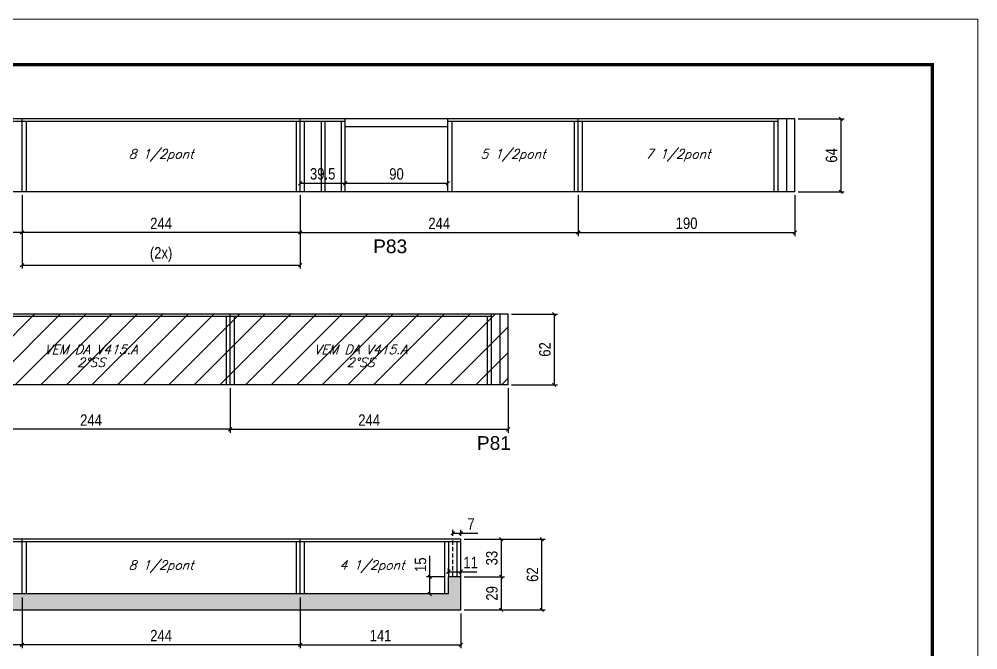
# Model space of a CAD drawing. Extents: x 3309 to 9590, y -2522 to 14608.
# Drawn here: x 7137 to 7978, y 9460 to 10014 of the extents above; entities that cross this region are included whole.
import ezdxf

# ---------------------------------------------------------------- set-up
doc = ezdxf.new("R2010")
doc.units = 0
doc.linetypes.add('DASHED', pattern=[0.75, 0.5, -0.25])
doc.linetypes.add('HIDDEN', pattern=[0.375, 0.25, -0.125])
for name, color, linetype in [('5', 5, 'Continuous'), ('COTA', 241, 'Continuous'), ('Painéis', 200, 'Continuous'), ('SARR_2.2x7', 40, 'Continuous'), ('SARR_3.5x7', 81, 'Continuous'), ('texto', 7, 'Continuous')]:
    doc.layers.add(name, color=color, linetype=linetype)
for name, color, linetype, lineweight in [('Folhas', 255, 'Continuous', 9), ('Hachura', 251, 'Continuous', 9), ('SARRAFO DE PRESSAO', 251, 'DASHED', 9)]:
    doc.layers.add(name, color=color, linetype=linetype, lineweight=lineweight)
doc.styles.add('COTA TECNICA', font='techl___.ttf', dxfattribs={"height": 10})
doc.styles.add('Romans', font='romans.shx')
doc.styles.get("Standard").update_dxf_attribs({"font": 'arial.ttf'})
doc.dimstyles.new('PAINEL', dxfattribs={"dimtxt": 10, "dimasz": 3, "dimexe": 3, "dimexo": 3, "dimgap": 3, "dimtad": 1, "dimdec": 1, "dimzin": 12, "dimdsep": 46, "dimtxsty": 'COTA TECNICA', "dimblk1": 'OBLIQUE', "dimblk2": 'OBLIQUE', "dimsah": 1, "dimcen": 0.9, "dimclrd": 4, "dimclre": 4, "dimclrt": 240, "dimadec": 1, "dimazin": 3, "dimtfac": 1, "dimtdec": 1, "dimtmove": 0, "dimatfit": 3, "dimfxl": 1, "dimtolj": 1, "dimtzin": 12, "dimarcsym": 0})

# ---------------------------------------------------------------- blocks, each defined once
blk = doc.blocks.new('9999999999')
at = {"layer": 'Folhas'}
blk.add_lwpolyline([(98138.98, 34190.21), (99623.98, 34190.21), (99623.98, 35240.21), (98138.98, 35240.21)], close=True, dxfattribs=at)
at = {"layer": 'Folhas', "color": 30, "const_width": 3}
blk.add_lwpolyline([(98213.98, 34230.21), (99583.98, 34230.21), (99583.98, 35200.21), (98213.98, 35200.21)], close=True, dxfattribs=at)
blk = doc.blocks.new('_Oblique')
at = {"color": 0, "linetype": 'ByBlock', "lineweight": -2}
blk.add_line((-0.5, -0.5), (0.5, 0.5), dxfattribs=at)
blk = doc.blocks.new('*D466')
at = {"layer": 'COTA', "color": 4, "linetype": 'ByBlock', "lineweight": -2, "transparency": 16777216}
for p, q in [((7139.4, 9859.03), (7139.4, 9823.29)), ((7383.4, 9859.03), (7383.4, 9823.29)), ((7383.4, 9826.29), (7139.4, 9826.29))]:
    blk.add_line(p, q, dxfattribs=at)
at = {"layer": 'Defpoints', "color": 0, "linetype": 'ByBlock', "transparency": 16777216}
for p in [(7139.4, 9862.03), (7383.4, 9862.03), (7139.4, 9826.29)]:
    blk.add_point(p, dxfattribs=at)
at = {"layer": 'COTA', "color": 4, "linetype": 'ByBlock', "lineweight": -2, "transparency": 16777216, "xscale": 3, "yscale": 3, "zscale": 3, "rotation": 180}
blk.add_blockref('_Oblique', (7139.4, 9826.29), dxfattribs=at)
at = {"layer": 'COTA', "color": 4, "linetype": 'ByBlock', "lineweight": -2, "transparency": 16777216, "xscale": 3, "yscale": 3, "zscale": 3}
blk.add_blockref('_Oblique', (7383.4, 9826.29), dxfattribs=at)
at = {"layer": 'COTA', "color": 240, "linetype": 'ByBlock', "transparency": 16777216, "insert": (7261.4, 9834.36), "char_height": 10, "attachment_point": 5, "style": 'COTA TECNICA'}
blk.add_mtext('\\A1;244', dxfattribs=at)
blk = doc.blocks.new('*D467')
at = {"layer": 'COTA', "color": 4, "linetype": 'ByBlock', "lineweight": -2, "transparency": 16777216}
for p, q in [((6895.4, 9859.03), (6895.4, 9823.29)), ((7139.4, 9859.03), (7139.4, 9823.29)), ((7139.4, 9826.29), (6895.4, 9826.29))]:
    blk.add_line(p, q, dxfattribs=at)
at = {"layer": 'Defpoints', "color": 0, "linetype": 'ByBlock', "transparency": 16777216}
for p in [(6895.4, 9862.03), (7139.4, 9862.03), (6895.4, 9826.29)]:
    blk.add_point(p, dxfattribs=at)
at = {"layer": 'COTA', "color": 4, "linetype": 'ByBlock', "lineweight": -2, "transparency": 16777216, "xscale": 3, "yscale": 3, "zscale": 3, "rotation": 180}
blk.add_blockref('_Oblique', (6895.4, 9826.29), dxfattribs=at)
at = {"layer": 'COTA', "color": 4, "linetype": 'ByBlock', "lineweight": -2, "transparency": 16777216, "xscale": 3, "yscale": 3, "zscale": 3}
blk.add_blockref('_Oblique', (7139.4, 9826.29), dxfattribs=at)
at = {"layer": 'COTA', "color": 240, "linetype": 'ByBlock', "transparency": 16777216, "insert": (7017.4, 9834.36), "char_height": 10, "attachment_point": 5, "style": 'COTA TECNICA'}
blk.add_mtext('\\A1;244', dxfattribs=at)
blk = doc.blocks.new('*D468')
at = {"layer": 'COTA', "color": 4, "lineweight": -2, "transparency": 16777216}
for p, q in [((7383.4, 9859.03), (7383.4, 9823.29)), ((7627.4, 9859.03), (7627.4, 9823.29)), ((7383.4, 9826.29), (7627.4, 9826.29))]:
    blk.add_line(p, q, dxfattribs=at)
at = {"layer": 'Defpoints', "color": 0, "transparency": 16777216}
for p in [(7383.4, 9862.03), (7627.4, 9862.03), (7627.4, 9826.29)]:
    blk.add_point(p, dxfattribs=at)
at = {"layer": 'COTA', "color": 4, "lineweight": -2, "transparency": 16777216, "xscale": 3, "yscale": 3, "zscale": 3, "rotation": 180}
blk.add_blockref('_Oblique', (7383.4, 9826.29), dxfattribs=at)
at = {"layer": 'COTA', "color": 4, "lineweight": -2, "transparency": 16777216, "xscale": 3, "yscale": 3, "zscale": 3}
blk.add_blockref('_Oblique', (7627.4, 9826.29), dxfattribs=at)
at = {"layer": 'COTA', "color": 240, "transparency": 16777216, "insert": (7505.4, 9834.36), "char_height": 10, "attachment_point": 5, "style": 'COTA TECNICA'}
blk.add_mtext('\\A1;244', dxfattribs=at)
blk = doc.blocks.new('*D469')
at = {"layer": 'COTA', "color": 4, "lineweight": -2, "transparency": 16777216}
for p, q in [((7139.4, 9859.03), (7139.4, 9794.82)), ((7383.4, 9859.03), (7383.4, 9794.82)), ((7139.4, 9797.82), (7383.4, 9797.82))]:
    blk.add_line(p, q, dxfattribs=at)
at = {"layer": 'Defpoints', "color": 0, "transparency": 16777216}
for p in [(7139.4, 9862.03), (7383.4, 9862.03), (7383.4, 9797.82)]:
    blk.add_point(p, dxfattribs=at)
at = {"layer": 'COTA', "color": 4, "lineweight": -2, "transparency": 16777216, "xscale": 3, "yscale": 3, "zscale": 3, "rotation": 180}
blk.add_blockref('_Oblique', (7139.4, 9797.82), dxfattribs=at)
at = {"layer": 'COTA', "color": 4, "lineweight": -2, "transparency": 16777216, "xscale": 3, "yscale": 3, "zscale": 3}
blk.add_blockref('_Oblique', (7383.4, 9797.82), dxfattribs=at)
at = {"layer": 'COTA', "color": 240, "transparency": 16777216, "insert": (7261.4, 9807.04), "char_height": 10, "attachment_point": 5, "style": 'COTA TECNICA'}
blk.add_mtext('\\A1;(2x)', dxfattribs=at)
blk = doc.blocks.new('*D470')
at = {"layer": 'COTA', "color": 4, "lineweight": -2, "transparency": 16777216}
for p, q in [((7820.4, 9926.03), (7860.7, 9926.03)), ((7857.7, 9926.03), (7857.7, 9862.03)), ((7820.4, 9862.03), (7860.7, 9862.03))]:
    blk.add_line(p, q, dxfattribs=at)
at = {"layer": 'Defpoints', "color": 0, "transparency": 16777216}
for p in [(7817.4, 9926.03), (7817.4, 9862.03), (7857.7, 9862.03)]:
    blk.add_point(p, dxfattribs=at)
at = {"layer": 'COTA', "color": 4, "lineweight": -2, "transparency": 16777216, "xscale": 3, "yscale": 3, "zscale": 3}
for p, rotation in [((7857.7, 9926.03), 90), ((7857.7, 9862.03), 270)]:
    blk.add_blockref('_Oblique', p, dxfattribs=dict(at, rotation=rotation))
at = {"layer": 'COTA', "color": 240, "transparency": 16777216, "insert": (7849.59, 9894.03), "char_height": 10, "attachment_point": 5, "rotation": 90, "style": 'COTA TECNICA'}
blk.add_mtext('\\A1;64', dxfattribs=at)
blk = doc.blocks.new('*D471')
at = {"layer": 'COTA', "color": 4, "lineweight": -2, "transparency": 16777216}
for p, q in [((7627.4, 9859.03), (7627.4, 9823.29)), ((7817.4, 9859.03), (7817.4, 9823.29)), ((7627.4, 9826.29), (7817.4, 9826.29))]:
    blk.add_line(p, q, dxfattribs=at)
at = {"layer": 'Defpoints', "color": 0, "transparency": 16777216}
for p in [(7627.4, 9862.03), (7817.4, 9862.03), (7817.4, 9826.29)]:
    blk.add_point(p, dxfattribs=at)
at = {"layer": 'COTA', "color": 4, "lineweight": -2, "transparency": 16777216, "xscale": 3, "yscale": 3, "zscale": 3, "rotation": 180}
blk.add_blockref('_Oblique', (7627.4, 9826.29), dxfattribs=at)
at = {"layer": 'COTA', "color": 4, "lineweight": -2, "transparency": 16777216, "xscale": 3, "yscale": 3, "zscale": 3}
blk.add_blockref('_Oblique', (7817.4, 9826.29), dxfattribs=at)
at = {"layer": 'COTA', "color": 240, "transparency": 16777216, "insert": (7722.4, 9834.42), "char_height": 10, "attachment_point": 5, "style": 'COTA TECNICA'}
blk.add_mtext('\\A1;190', dxfattribs=at)
blk = doc.blocks.new('*D474')
at = {"layer": 'COTA', "color": 4, "lineweight": -2, "transparency": 16777216}
for p, q in [((7383.4, 9865.03), (7383.4, 9872.55)), ((7383.4, 9869.55), (7422.9, 9869.55)), ((7422.9, 9865.03), (7422.9, 9872.55))]:
    blk.add_line(p, q, dxfattribs=at)
at = {"layer": 'Defpoints', "color": 0, "transparency": 16777216}
for p in [(7422.9, 9869.55), (7383.4, 9862.03), (7422.9, 9862.03)]:
    blk.add_point(p, dxfattribs=at)
at = {"layer": 'COTA', "color": 4, "lineweight": -2, "transparency": 16777216, "xscale": 3, "yscale": 3, "zscale": 3, "rotation": 180}
blk.add_blockref('_Oblique', (7383.4, 9869.55), dxfattribs=at)
at = {"layer": 'COTA', "color": 4, "lineweight": -2, "transparency": 16777216, "xscale": 3, "yscale": 3, "zscale": 3}
blk.add_blockref('_Oblique', (7422.9, 9869.55), dxfattribs=at)
at = {"layer": 'COTA', "color": 240, "transparency": 16777216, "insert": (7403.15, 9877.8), "char_height": 10, "attachment_point": 5, "style": 'COTA TECNICA'}
blk.add_mtext('\\A1;39.5', dxfattribs=at)
blk = doc.blocks.new('*D475')
at = {"layer": 'COTA', "color": 4, "lineweight": -2, "transparency": 16777216}
for p, q in [((7422.9, 9865.03), (7422.9, 9872.55)), ((7422.9, 9869.55), (7512.9, 9869.55)), ((7512.9, 9865.03), (7512.9, 9872.55))]:
    blk.add_line(p, q, dxfattribs=at)
at = {"layer": 'Defpoints', "color": 0, "transparency": 16777216}
for p in [(7512.9, 9869.55), (7422.9, 9862.03), (7512.9, 9862.03)]:
    blk.add_point(p, dxfattribs=at)
at = {"layer": 'COTA', "color": 4, "lineweight": -2, "transparency": 16777216, "xscale": 3, "yscale": 3, "zscale": 3, "rotation": 180}
blk.add_blockref('_Oblique', (7422.9, 9869.55), dxfattribs=at)
at = {"layer": 'COTA', "color": 4, "lineweight": -2, "transparency": 16777216, "xscale": 3, "yscale": 3, "zscale": 3}
blk.add_blockref('_Oblique', (7512.9, 9869.55), dxfattribs=at)
at = {"layer": 'COTA', "color": 240, "transparency": 16777216, "insert": (7467.9, 9877.68), "char_height": 10, "attachment_point": 5, "style": 'COTA TECNICA'}
blk.add_mtext('\\A1;90', dxfattribs=at)
blk = doc.blocks.new('*D476')
at = {"layer": 'COTA', "color": 4, "linetype": 'ByBlock', "lineweight": -2, "transparency": 16777216}
for p, q in [((7077.9, 9689.76), (7077.9, 9650.72)), ((7321.9, 9689.76), (7321.9, 9650.72)), ((7321.9, 9653.72), (7077.9, 9653.72))]:
    blk.add_line(p, q, dxfattribs=at)
at = {"layer": 'Defpoints', "color": 0, "linetype": 'ByBlock', "transparency": 16777216}
for p in [(7077.9, 9692.76), (7321.9, 9692.76), (7077.9, 9653.72)]:
    blk.add_point(p, dxfattribs=at)
at = {"layer": 'COTA', "color": 4, "linetype": 'ByBlock', "lineweight": -2, "transparency": 16777216, "xscale": 3, "yscale": 3, "zscale": 3, "rotation": 180}
blk.add_blockref('_Oblique', (7077.9, 9653.72), dxfattribs=at)
at = {"layer": 'COTA', "color": 4, "linetype": 'ByBlock', "lineweight": -2, "transparency": 16777216, "xscale": 3, "yscale": 3, "zscale": 3}
blk.add_blockref('_Oblique', (7321.9, 9653.72), dxfattribs=at)
at = {"layer": 'COTA', "color": 240, "linetype": 'ByBlock', "transparency": 16777216, "insert": (7199.9, 9661.8), "char_height": 10, "attachment_point": 5, "style": 'COTA TECNICA'}
blk.add_mtext('\\A1;244', dxfattribs=at)
blk = doc.blocks.new('*D478')
at = {"layer": 'COTA', "color": 4, "lineweight": -2, "transparency": 16777216}
for p, q in [((7321.9, 9689.76), (7321.9, 9650.72)), ((7565.91, 9689.76), (7565.91, 9650.72)), ((7321.9, 9653.72), (7565.91, 9653.72))]:
    blk.add_line(p, q, dxfattribs=at)
at = {"layer": 'Defpoints', "color": 0, "transparency": 16777216}
for p in [(7321.9, 9692.76), (7565.91, 9692.76), (7565.91, 9653.72)]:
    blk.add_point(p, dxfattribs=at)
at = {"layer": 'COTA', "color": 4, "lineweight": -2, "transparency": 16777216, "xscale": 3, "yscale": 3, "zscale": 3, "rotation": 180}
blk.add_blockref('_Oblique', (7321.9, 9653.72), dxfattribs=at)
at = {"layer": 'COTA', "color": 4, "lineweight": -2, "transparency": 16777216, "xscale": 3, "yscale": 3, "zscale": 3}
blk.add_blockref('_Oblique', (7565.91, 9653.72), dxfattribs=at)
at = {"layer": 'COTA', "color": 240, "transparency": 16777216, "insert": (7443.91, 9661.8), "char_height": 10, "attachment_point": 5, "style": 'COTA TECNICA'}
blk.add_mtext('\\A1;244', dxfattribs=at)
blk = doc.blocks.new('*D479')
at = {"layer": 'COTA', "color": 4, "lineweight": -2, "transparency": 16777216}
for p, q in [((7568.91, 9754.76), (7609.21, 9754.76)), ((7606.21, 9754.76), (7606.21, 9692.76)), ((7568.91, 9692.76), (7609.21, 9692.76))]:
    blk.add_line(p, q, dxfattribs=at)
at = {"layer": 'Defpoints', "color": 0, "transparency": 16777216}
for p in [(7565.91, 9754.76), (7565.91, 9692.76), (7606.21, 9692.76)]:
    blk.add_point(p, dxfattribs=at)
at = {"layer": 'COTA', "color": 4, "lineweight": -2, "transparency": 16777216, "xscale": 3, "yscale": 3, "zscale": 3}
for p, rotation in [((7606.21, 9754.76), 90), ((7606.21, 9692.76), 270)]:
    blk.add_blockref('_Oblique', p, dxfattribs=dict(at, rotation=rotation))
at = {"layer": 'COTA', "color": 240, "transparency": 16777216, "insert": (7598.11, 9723.76), "char_height": 10, "attachment_point": 5, "rotation": 90, "style": 'COTA TECNICA'}
blk.add_mtext('\\A1;62', dxfattribs=at)
blk = doc.blocks.new('*D482')
at = {"layer": 'COTA', "color": 4, "linetype": 'ByBlock', "lineweight": -2, "transparency": 16777216}
for p, q in [((7139.4, 9506.26), (7139.4, 9461.66)), ((7383.4, 9506.26), (7383.4, 9461.66)), ((7383.4, 9464.66), (7139.4, 9464.66))]:
    blk.add_line(p, q, dxfattribs=at)
at = {"layer": 'Defpoints', "color": 0, "linetype": 'ByBlock', "transparency": 16777216}
for p in [(7139.4, 9509.26), (7383.4, 9509.26), (7139.4, 9464.66)]:
    blk.add_point(p, dxfattribs=at)
at = {"layer": 'COTA', "color": 4, "linetype": 'ByBlock', "lineweight": -2, "transparency": 16777216, "xscale": 3, "yscale": 3, "zscale": 3, "rotation": 180}
blk.add_blockref('_Oblique', (7139.4, 9464.66), dxfattribs=at)
at = {"layer": 'COTA', "color": 4, "linetype": 'ByBlock', "lineweight": -2, "transparency": 16777216, "xscale": 3, "yscale": 3, "zscale": 3}
blk.add_blockref('_Oblique', (7383.4, 9464.66), dxfattribs=at)
at = {"layer": 'COTA', "color": 240, "linetype": 'ByBlock', "transparency": 16777216, "insert": (7261.4, 9472.73), "char_height": 10, "attachment_point": 5, "style": 'COTA TECNICA'}
blk.add_mtext('\\A1;244', dxfattribs=at)
blk = doc.blocks.new('*D483')
at = {"layer": 'COTA', "color": 4, "linetype": 'ByBlock', "lineweight": -2, "transparency": 16777216}
for p, q in [((7139.4, 9506.26), (7139.4, 9461.66)), ((6895.4, 9492.26), (6895.4, 9461.66)), ((7139.4, 9464.66), (6895.4, 9464.66))]:
    blk.add_line(p, q, dxfattribs=at)
at = {"layer": 'Defpoints', "color": 0, "linetype": 'ByBlock', "transparency": 16777216}
for p in [(7139.4, 9509.26), (6895.4, 9495.26), (6895.4, 9464.66)]:
    blk.add_point(p, dxfattribs=at)
at = {"layer": 'COTA', "color": 4, "linetype": 'ByBlock', "lineweight": -2, "transparency": 16777216, "xscale": 3, "yscale": 3, "zscale": 3, "rotation": 180}
blk.add_blockref('_Oblique', (6895.4, 9464.66), dxfattribs=at)
at = {"layer": 'COTA', "color": 4, "linetype": 'ByBlock', "lineweight": -2, "transparency": 16777216, "xscale": 3, "yscale": 3, "zscale": 3}
blk.add_blockref('_Oblique', (7139.4, 9464.66), dxfattribs=at)
at = {"layer": 'COTA', "color": 240, "linetype": 'ByBlock', "transparency": 16777216, "insert": (7017.4, 9472.73), "char_height": 10, "attachment_point": 5, "style": 'COTA TECNICA'}
blk.add_mtext('\\A1;244', dxfattribs=at)
blk = doc.blocks.new('*D484')
at = {"layer": 'COTA', "color": 4, "lineweight": -2, "transparency": 16777216}
for p, q in [((7383.4, 9506.26), (7383.4, 9461.66)), ((7524.4, 9492.26), (7524.4, 9461.66)), ((7383.4, 9464.66), (7524.4, 9464.66))]:
    blk.add_line(p, q, dxfattribs=at)
at = {"layer": 'Defpoints', "color": 0, "transparency": 16777216}
for p in [(7383.4, 9509.26), (7524.4, 9495.26), (7524.4, 9464.66)]:
    blk.add_point(p, dxfattribs=at)
at = {"layer": 'COTA', "color": 4, "lineweight": -2, "transparency": 16777216, "xscale": 3, "yscale": 3, "zscale": 3, "rotation": 180}
blk.add_blockref('_Oblique', (7383.4, 9464.66), dxfattribs=at)
at = {"layer": 'COTA', "color": 4, "lineweight": -2, "transparency": 16777216, "xscale": 3, "yscale": 3, "zscale": 3}
blk.add_blockref('_Oblique', (7524.4, 9464.66), dxfattribs=at)
at = {"layer": 'COTA', "color": 240, "transparency": 16777216, "insert": (7453.9, 9472.73), "char_height": 10, "attachment_point": 5, "style": 'COTA TECNICA'}
blk.add_mtext('\\A1;141', dxfattribs=at)
blk = doc.blocks.new('*D485')
at = {"layer": 'COTA', "color": 4, "lineweight": -2, "transparency": 16777216}
for p, q in [((7527.4, 9557.26), (7562.76, 9557.26)), ((7559.76, 9557.26), (7559.76, 9524.26)), ((7527.4, 9524.26), (7562.76, 9524.26))]:
    blk.add_line(p, q, dxfattribs=at)
at = {"layer": 'Defpoints', "color": 0, "transparency": 16777216}
for p in [(7524.4, 9557.26), (7524.4, 9524.26), (7559.76, 9524.26)]:
    blk.add_point(p, dxfattribs=at)
at = {"layer": 'COTA', "color": 4, "lineweight": -2, "transparency": 16777216, "xscale": 3, "yscale": 3, "zscale": 3}
for p, rotation in [((7559.76, 9557.26), 90), ((7559.76, 9524.26), 270)]:
    blk.add_blockref('_Oblique', p, dxfattribs=dict(at, rotation=rotation))
at = {"layer": 'COTA', "color": 240, "transparency": 16777216, "insert": (7551.54, 9540.76), "char_height": 10, "attachment_point": 5, "rotation": 90, "style": 'COTA TECNICA'}
blk.add_mtext('\\A1;33', dxfattribs=at)
blk = doc.blocks.new('*D486')
at = {"layer": 'COTA', "color": 4, "lineweight": -2, "transparency": 16777216}
for p, q in [((7527.4, 9524.26), (7562.76, 9524.26)), ((7559.76, 9524.26), (7559.76, 9495.26)), ((7527.4, 9495.26), (7562.76, 9495.26))]:
    blk.add_line(p, q, dxfattribs=at)
at = {"layer": 'Defpoints', "color": 0, "transparency": 16777216}
for p in [(7524.4, 9524.26), (7524.4, 9495.26), (7559.76, 9495.26)]:
    blk.add_point(p, dxfattribs=at)
at = {"layer": 'COTA', "color": 4, "lineweight": -2, "transparency": 16777216, "xscale": 3, "yscale": 3, "zscale": 3}
for p, rotation in [((7559.76, 9524.26), 90), ((7559.76, 9495.26), 270)]:
    blk.add_blockref('_Oblique', p, dxfattribs=dict(at, rotation=rotation))
at = {"layer": 'COTA', "color": 240, "transparency": 16777216, "insert": (7551.68, 9509.76), "char_height": 10, "attachment_point": 5, "rotation": 90, "style": 'COTA TECNICA'}
blk.add_mtext('\\A1;29', dxfattribs=at)
blk = doc.blocks.new('*D487')
at = {"layer": 'COTA', "color": 4, "lineweight": -2, "transparency": 16777216}
for p, q in [((7527.4, 9557.26), (7598.34, 9557.26)), ((7595.34, 9495.26), (7595.34, 9557.26)), ((7527.4, 9495.26), (7598.34, 9495.26))]:
    blk.add_line(p, q, dxfattribs=at)
at = {"layer": 'Defpoints', "color": 0, "transparency": 16777216}
for p in [(7524.4, 9557.26), (7595.34, 9557.26), (7524.4, 9495.26)]:
    blk.add_point(p, dxfattribs=at)
at = {"layer": 'COTA', "color": 4, "lineweight": -2, "transparency": 16777216, "xscale": 3, "yscale": 3, "zscale": 3}
for p, rotation in [((7595.34, 9557.26), 90), ((7595.34, 9495.26), 270)]:
    blk.add_blockref('_Oblique', p, dxfattribs=dict(at, rotation=rotation))
at = {"layer": 'COTA', "color": 240, "transparency": 16777216, "insert": (7587.24, 9526.26), "char_height": 10, "attachment_point": 5, "rotation": 90, "style": 'COTA TECNICA'}
blk.add_mtext('\\A1;62', dxfattribs=at)
blk = doc.blocks.new('*D490')
at = {"layer": 'COTA', "color": 4, "lineweight": -2, "transparency": 16777216}
for p, q in [((7517.4, 9560.26), (7517.4, 9565.61)), ((7517.4, 9562.61), (7524.4, 9562.61)), ((7524.4, 9560.26), (7524.4, 9565.61)), ((7524.4, 9562.61), (7539.13, 9562.61))]:
    blk.add_line(p, q, dxfattribs=at)
at = {"layer": 'Defpoints', "color": 0, "transparency": 16777216}
for p in [(7524.4, 9562.61), (7517.4, 9557.26), (7524.4, 9557.26)]:
    blk.add_point(p, dxfattribs=at)
at = {"layer": 'COTA', "color": 4, "lineweight": -2, "transparency": 16777216, "xscale": 3, "yscale": 3, "zscale": 3, "rotation": 180}
blk.add_blockref('_Oblique', (7517.4, 9562.61), dxfattribs=at)
at = {"layer": 'COTA', "color": 4, "lineweight": -2, "transparency": 16777216, "xscale": 3, "yscale": 3, "zscale": 3}
blk.add_blockref('_Oblique', (7524.4, 9562.61), dxfattribs=at)
at = {"layer": 'COTA', "color": 240, "transparency": 16777216, "insert": (7533.27, 9570.68), "char_height": 10, "attachment_point": 5, "style": 'COTA TECNICA'}
blk.add_mtext('\\A1;7', dxfattribs=at)
blk = doc.blocks.new('*D491')
at = {"layer": 'COTA', "color": 4, "lineweight": -2, "transparency": 16777216}
for p, q in [((7497.1, 9524.26), (7497.1, 9542.63)), ((7510.4, 9524.26), (7494.1, 9524.26)), ((7497.1, 9509.26), (7497.1, 9524.26)), ((7510.4, 9509.26), (7494.1, 9509.26))]:
    blk.add_line(p, q, dxfattribs=at)
at = {"layer": 'Defpoints', "color": 0, "transparency": 16777216}
for p in [(7497.1, 9524.26), (7513.4, 9524.26), (7513.4, 9509.26)]:
    blk.add_point(p, dxfattribs=at)
at = {"layer": 'COTA', "color": 4, "lineweight": -2, "transparency": 16777216, "xscale": 3, "yscale": 3, "zscale": 3}
for p, rotation in [((7497.1, 9524.26), 90), ((7497.1, 9509.26), 270)]:
    blk.add_blockref('_Oblique', p, dxfattribs=dict(at, rotation=rotation))
at = {"layer": 'COTA', "color": 240, "transparency": 16777216, "insert": (7488.99, 9534.95), "char_height": 10, "attachment_point": 5, "rotation": 90, "style": 'COTA TECNICA'}
blk.add_mtext('\\A1;15', dxfattribs=at)
blk = doc.blocks.new('*D492')
at = {"layer": 'COTA', "color": 4, "lineweight": -2, "transparency": 16777216}
for p, q in [((7513.4, 9527.26), (7513.4, 9531.8)), ((7513.4, 9528.8), (7524.4, 9528.8)), ((7524.4, 9527.26), (7524.4, 9531.8)), ((7524.4, 9528.8), (7538.49, 9528.8))]:
    blk.add_line(p, q, dxfattribs=at)
at = {"layer": 'Defpoints', "color": 0, "transparency": 16777216}
for p in [(7524.4, 9528.8), (7513.4, 9524.26), (7524.4, 9524.26)]:
    blk.add_point(p, dxfattribs=at)
at = {"layer": 'COTA', "color": 4, "lineweight": -2, "transparency": 16777216, "xscale": 3, "yscale": 3, "zscale": 3, "rotation": 180}
blk.add_blockref('_Oblique', (7513.4, 9528.8), dxfattribs=at)
at = {"layer": 'COTA', "color": 4, "lineweight": -2, "transparency": 16777216, "xscale": 3, "yscale": 3, "zscale": 3}
blk.add_blockref('_Oblique', (7524.4, 9528.8), dxfattribs=at)
at = {"layer": 'COTA', "color": 240, "transparency": 16777216, "insert": (7532.94, 9536.86), "char_height": 10, "attachment_point": 5, "style": 'COTA TECNICA'}
blk.add_mtext('\\A1;11', dxfattribs=at)

msp = doc.modelspace()

# ---------------------------------------------------------------- hatches: boundary and pattern name
at = {"layer": 'COTA'}
h = msp.add_hatch(dxfattribs=at)
h.set_pattern_fill('AR-CONC', color=256, scale=0.03)
h.set_pattern_definition([(50, (0, -44.7852), (5.46554, -0.4781726), [0.5715, -6.2865]), (355, (0, -44.785), (-1.0573026, 5.7317054), [0.4572, -5.0292175]), (100.451445, (0.4555, -44.825), (4.4082374, 5.2535326), [0.4857003, -5.3427073]), (46.1842, (0, -43.261), (8.1323712, -1.26127), [0.85725, -9.42975]), (96.63556, (0.678, -43.366), (7.122124, 7.4227837), [0.7285507, -8.014068]), (351.18415, (0, -43.261), (7.122124, 7.422784), [0.685799, -7.543792]), (21, (0.762, -43.6422), (4.5484317, -3.067956), [0.5715, -6.2865]), (326, (0.762, -43.642), (1.8540609, 5.525639), [0.4572, -5.0292]), (71.451445, (1.141, -43.898), (6.4024926, 2.457683), [0.4857003, -5.3426981]), (37.5, (0, -44.7852), (0.0926581, 2.53665117), [0, -4.96824, 0, -5.1054, 0, -5.04825]), (7.5, (0, -44.7852), (2.0045899, 3.00541724), [0, -2.91084, 0, -4.85394, 0, -1.92405]), (327.5, (-1.6993, -44.7852), (4.06771786, -0.17186232), [0, -1.905, 0, -5.9436, 0, -7.8867]), (317.5, (-2.4613, -44.7852), (4.4438754, 0.7627947), [0, -2.4765, 0, -3.94716, 0, -5.6007])])
h.paths.add_polyline_path([(6895.4, 9509.26), (6895.4, 9495.26), (7524.4, 9495.26), (7524.4, 9524.26), (7513.4, 9524.26), (7513.4, 9509.26)])
at = {"layer": 'Hachura', "linetype": 'ByBlock'}
h = msp.add_hatch(dxfattribs=at)
h.set_pattern_fill('ANSI31', color=256, scale=5)
h.paths.add_polyline_path([(7077.9, 9754.76), (7077.9, 9692.76), (7321.9, 9692.76), (7321.9, 9754.76)])
h.paths.add_polyline_path([(7321.9, 9754.76), (7321.9, 9692.76), (7565.91, 9692.76), (7565.91, 9754.76)])

# ---------------------------------------------------------------- linework, layer by layer
at = {"layer": 'COTA'}
for p, q in [((7524.4, 9495.26), (7524.4, 9524.26)), ((6895.4, 9495.26), (7524.4, 9495.26))]:
    msp.add_line(p, q, dxfattribs=at)
at = {"layer": 'Painéis', "linetype": 'ByBlock'}
for p, q in [((7817.4, 9926.03), (6895.4, 9926.03)), ((7139.4, 9862.03), (7139.4, 9926.03)), ((7383.4, 9862.03), (7383.4, 9926.03)), ((7627.4, 9862.03), (7627.4, 9926.03)), ((7817.4, 9862.03), (7817.4, 9926.03)), ((7817.4, 9862.03), (6895.4, 9862.03)), ((7565.91, 9754.76), (6895.4, 9754.76)), ((7321.9, 9692.76), (7321.9, 9754.76)), ((7565.91, 9692.76), (7565.91, 9754.76)), ((7565.91, 9692.76), (6906.4, 9692.76)), ((7524.4, 9557.26), (6895.4, 9557.26)), ((7139.4, 9509.26), (7139.4, 9557.26)), ((7383.4, 9509.26), (7383.4, 9557.26)), ((7524.4, 9524.26), (7524.4, 9557.26)), ((7524.4, 9524.26), (7513.4, 9524.26)), ((7513.4, 9509.26), (7513.4, 9524.26)), ((7513.4, 9509.26), (6895.4, 9509.26))]:
    msp.add_line(p, q, dxfattribs=at)
at = {"layer": 'SARR_2.2x7', "linetype": 'Continuous'}
for p, q in [((7139.4, 9923.83), (6990.4, 9923.83)), ((7383.4, 9923.83), (7139.4, 9923.83)), ((7422.9, 9923.83), (7383.4, 9923.83)), ((7627.4, 9923.83), (7512.9, 9923.83)), ((7802.4, 9923.83), (7627.4, 9923.83)), ((7810.4, 9862.03), (7810.4, 9926.03)), ((7512.9, 9919.03), (7422.9, 9919.03)), ((7321.9, 9752.56), (7077.9, 9752.56)), ((7550.91, 9752.56), (7321.9, 9752.56)), ((7558.91, 9692.76), (7558.91, 9754.76)), ((7139.4, 9555.06), (6910.4, 9555.06)), ((7383.4, 9555.06), (7139.4, 9555.06)), ((7524.4, 9555.06), (7383.4, 9555.06))]:
    msp.add_line(p, q, dxfattribs=at)
at = {"layer": 'SARR_2.2x7', "linetype": 'HIDDEN', "ltscale": 15}
msp.add_line((7517.4, 9524.26), (7517.4, 9557.26), dxfattribs=at)
at = {"layer": 'SARR_3.5x7'}
for p, q in [((7142.9, 9923.83), (7142.9, 9862.03)), ((7379.9, 9923.83), (7379.9, 9862.03)), ((7386.9, 9923.83), (7386.9, 9862.03)), ((7401.7, 9923.83), (7401.7, 9862.03)), ((7405.2, 9862.03), (7405.2, 9923.83)), ((7419.4, 9923.83), (7419.4, 9862.03)), ((7422.9, 9862.03), (7422.9, 9926.03)), ((7512.9, 9862.03), (7512.9, 9926.03)), ((7516.4, 9923.83), (7516.4, 9862.03)), ((7623.9, 9923.83), (7623.9, 9862.03)), ((7630.9, 9923.83), (7630.9, 9862.03)), ((7798.9, 9923.83), (7798.9, 9862.03)), ((7802.4, 9926.03), (7802.4, 9862.03)), ((7318.4, 9752.56), (7318.4, 9692.76)), ((7325.4, 9752.56), (7325.4, 9692.76)), ((7547.41, 9752.56), (7547.41, 9692.76)), ((7550.91, 9754.76), (7550.91, 9692.76)), ((7142.9, 9555.06), (7142.9, 9509.26)), ((7379.9, 9555.06), (7379.9, 9509.26)), ((7386.9, 9555.06), (7386.9, 9509.26)), ((7509.9, 9555.06), (7509.9, 9509.26)), ((7513.4, 9555.06), (7513.4, 9524.26)), ((7520.9, 9555.06), (7520.9, 9524.26))]:
    msp.add_line(p, q, dxfattribs=at)

# ---------------------------------------------------------------- block references
at = {"layer": 'SARRAFO DE PRESSAO', "color": 6, "linetype": 'ByBlock'}
msp.add_blockref('9999999999', (-91646.11, -25226.65), dxfattribs=at)

# ---------------------------------------------------------------- texts
at = {"layer": '5', "linetype": 'Continuous'}
for s, p in [('P83', (7447.43, 9808.28)), ('P81', (7538.44, 9635.71))]:
    msp.add_text(s, height=12, rotation=359.99996, dxfattribs=at).set_placement(p)
at = {"layer": 'texto', "color": 2, "char_height": 8, "attachment_point": 5, "style": 'Romans'}
for s, insert in [('{\\Q19;\\C256;8 1/2pont}', (7261.4, 9894.03)), ('{\\Q19;\\C256;5 1/2pont}', (7570.15, 9894.03)), ('{\\Q19;\\C256;7 1/2pont}', (7714.9, 9894.03)), ('{\\Q19;\\C256;VEM DA V415.A}', (7199.9, 9723.76)), ('{\\Q19;\\C256;VEM DA V415.A}', (7436.41, 9723.76)), ('{\\Q19;\\C256;2°SS}', (7199.9, 9712.48)), ('{\\Q19;\\C256;2°SS}', (7436.41, 9712.48)), ('{\\Q19;\\C256;8 1/2pont}', (7261.4, 9533.26)), ('{\\Q19;\\C256;4 1/2pont}', (7446.4, 9533.26))]:
    msp.add_mtext(s, dxfattribs=dict(at, insert=insert))

# ---------------------------------------------------------------- dimensions: what is measured, and where the dimension line sits
at = {"layer": 'COTA'}
for base, p1, p2, picture, middle in [((7857.7, 9862.03), (7817.4, 9926.03), (7817.4, 9862.03), '*D470', (7849.59, 9894.03)), ((7606.21, 9692.76), (7565.91, 9754.76), (7565.91, 9692.76), '*D479', (7598.11, 9723.76)), ((7559.76, 9524.26), (7524.4, 9557.26), (7524.4, 9524.26), '*D485', (7551.54, 9540.76)), ((7595.34, 9557.26), (7524.4, 9495.26), (7524.4, 9557.26), '*D487', (7587.24, 9526.26)), ((7497.1, 9524.26), (7513.4, 9509.26), (7513.4, 9524.26), '*D491', (7488.99, 9534.95)), ((7559.76, 9495.26), (7524.4, 9524.26), (7524.4, 9495.26), '*D486', (7551.68, 9509.76))]:
    dim = msp.add_linear_dim(base=base, p1=p1, p2=p2, angle=90, dimstyle='PAINEL', dxfattribs=at)
    dim.commit()
    dim.dimension.update_dxf_attribs({"geometry": picture, "text_midpoint": middle})
for base, p1, p2, picture, middle in [((7422.9, 9869.55), (7383.4, 9862.03), (7422.9, 9862.03), '*D474', (7403.15, 9877.8)), ((7627.4, 9826.29), (7383.4, 9862.03), (7627.4, 9862.03), '*D468', (7505.4, 9834.36)), ((7817.4, 9826.29), (7627.4, 9862.03), (7817.4, 9862.03), '*D471', (7722.4, 9834.42)), ((7565.91, 9653.72), (7321.9, 9692.76), (7565.91, 9692.76), '*D478', (7443.91, 9661.8)), ((7524.4, 9562.61), (7517.4, 9557.26), (7524.4, 9557.26), '*D490', (7533.27, 9570.68)), ((7524.4, 9528.8), (7513.4, 9524.26), (7524.4, 9524.26), '*D492', (7532.94, 9536.86)), ((7524.4, 9464.66), (7383.4, 9509.26), (7524.4, 9495.26), '*D484', (7453.9, 9472.73))]:
    dim = msp.add_linear_dim(base=base, p1=p1, p2=p2, dimstyle='PAINEL', dxfattribs=at)
    dim.commit()
    dim.dimension.update_dxf_attribs({"geometry": picture, "text_midpoint": middle})
dim = msp.add_linear_dim(base=(7512.9, 9869.55), p1=(7422.9, 9862.03), p2=(7512.9, 9862.03), dimstyle='PAINEL', override={"dimtmove": 1}, dxfattribs=at)
dim.commit()
dim.dimension.update_dxf_attribs({"geometry": '*D475', "text_midpoint": (7467.9, 9877.68)})
at = {"layer": 'COTA', "linetype": 'ByBlock'}
for base, p1, p2, picture, middle in [((6895.4, 9826.29), (7139.4, 9862.03), (6895.4, 9862.03), '*D467', (7017.4, 9834.36)), ((6895.4, 9464.66), (7139.4, 9509.26), (6895.4, 9495.26), '*D483', (7017.4, 9472.73))]:
    dim = msp.add_linear_dim(base=base, p1=p1, p2=p2, angle=180, dimstyle='PAINEL', override={"dimtmove": 1}, dxfattribs=at)
    dim.commit()
    dim.dimension.update_dxf_attribs({"geometry": picture, "text_midpoint": middle})
for base, p1, p2, picture, middle in [((7139.4, 9826.29), (7383.4, 9862.03), (7139.4, 9862.03), '*D466', (7261.4, 9834.36)), ((7077.9, 9653.72), (7321.9, 9692.76), (7077.9, 9692.76), '*D476', (7199.9, 9661.8)), ((7139.4, 9464.66), (7383.4, 9509.26), (7139.4, 9509.26), '*D482', (7261.4, 9472.73))]:
    dim = msp.add_linear_dim(base=base, p1=p1, p2=p2, angle=180, dimstyle='PAINEL', dxfattribs=at)
    dim.commit()
    dim.dimension.update_dxf_attribs({"geometry": picture, "text_midpoint": middle})
at = {"layer": 'COTA'}
dim = msp.add_linear_dim(base=(7383.4, 9797.82), p1=(7139.4, 9862.03), p2=(7383.4, 9862.03), text='(2x)', dimstyle='PAINEL', dxfattribs=at)
dim.commit()
dim.dimension.update_dxf_attribs({"geometry": '*D469', "text_midpoint": (7261.4, 9807.04)})

doc.saveas('drawing.dxf')
